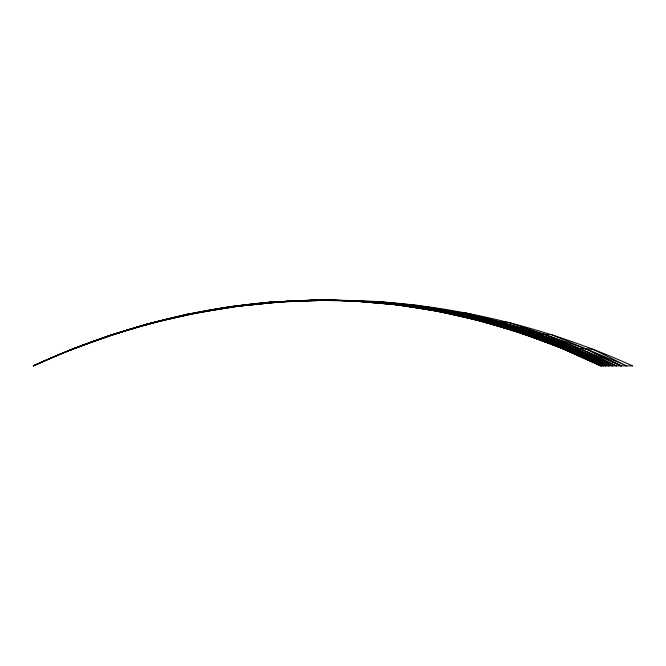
<?xml version="1.0" encoding="UTF-8"?>
<svg xmlns="http://www.w3.org/2000/svg" width="666" height="666" viewBox="0 0 666 666"><rect width="100%" height="100%" fill="white"/><g stroke="black" fill="none" stroke-linecap="round" stroke-linejoin="round"><path stroke-width="1" d="M270.92 302.148C188.661 308.833 108.2 331.51 33.3 365.892C134.249 319.622 245.779 294.813 357.034 301.182L375.258 301.465C464.06 307.217 551.598 329.304 632.7 365.892L600.74 365.892L561.247 348.118L521.053 333.05L480.344 320.779L439.31 311.38L398.151 304.853L353.571 301.007L396.611 304.72L439.31 311.38L465.168 312.72L501.798 322.202L544.58 334.399L586.247 349.009L626.681 365.892L592.773 349.142L561.247 348.118C508.433 326.856 453.105 311.954 396.611 304.72L395.854 304.687C467.349 313.728 537.004 334.948 602.031 365.892C515.85 323.251 420.088 300.058 323.843 300.283L311.522 300.183L269.555 302.197L313.744 300.224L269.555 302.197M316.092 300.291C246.27 301.232 177.006 313.911 110.673 335.489L70.313 349.975L33.3 365.892C148.293 312.554 277.705 289.31 403.829 305.278C422.227 304.878 440.076 309.315 458.091 312.57C514.518 323.152 568.597 343.448 621.27 365.892L586.247 349.009L551.465 334.59L520.695 333.042L563.261 348.201L603.637 365.892C518.756 323.718 424.483 300.582 329.637 300.116L272.727 302.139L228.188 306.909L269.888 302.164M284.082 301.681L232.101 306.685C176.915 314.527 123.044 329.753 71.096 349.792L70.18 350.008L108.325 335.947L147.735 323.901L188.353 314.111L239.011 306.152L279.121 301.956L329.637 300.116L375.258 301.465L420.537 305.694M70.613 349.9C163.445 313.236 263.986 295.687 363.761 301.457C408.325 304.379 452.522 311.297 495.879 321.961C537.728 331.776 577.047 349.192 616.483 365.892L580.544 348.867L544.58 334.399L508.882 322.402L479.612 320.737L522.102 333.125L561.921 348.135L601.065 365.892L561.247 348.118M228.796 306.86L187.312 314.235L188.353 314.111M187.312 314.235L147.336 323.976L108.2 335.98L147.735 323.901L194.847 313.403L235.006 306.485L279.121 301.956M329.637 300.116L323.843 300.283C381.743 300.782 439.993 306.202 495.879 321.961C535.506 334.332 575.391 346.586 612.312 365.892C537.62 331.335 457.442 308.092 375.258 301.465M353.571 301.007L403.829 305.278C474.825 314.219 544.555 334.224 608.782 365.892C530.769 328.937 446.078 306.668 359.89 301.332M312.246 300.175L311.522 300.183L355.078 301.057M529.645 333.699L533.732 333.941M357.034 301.182C443.015 306.785 528.421 327.88 605.885 365.892C526.781 329.162 441.217 305.619 353.937 300.99M522.102 333.125L481.809 320.92L439.31 311.38L395.854 304.687M439.31 311.38L437.812 311.272L480.344 320.779M586.247 349.009L621.27 365.892"/></g></svg>
